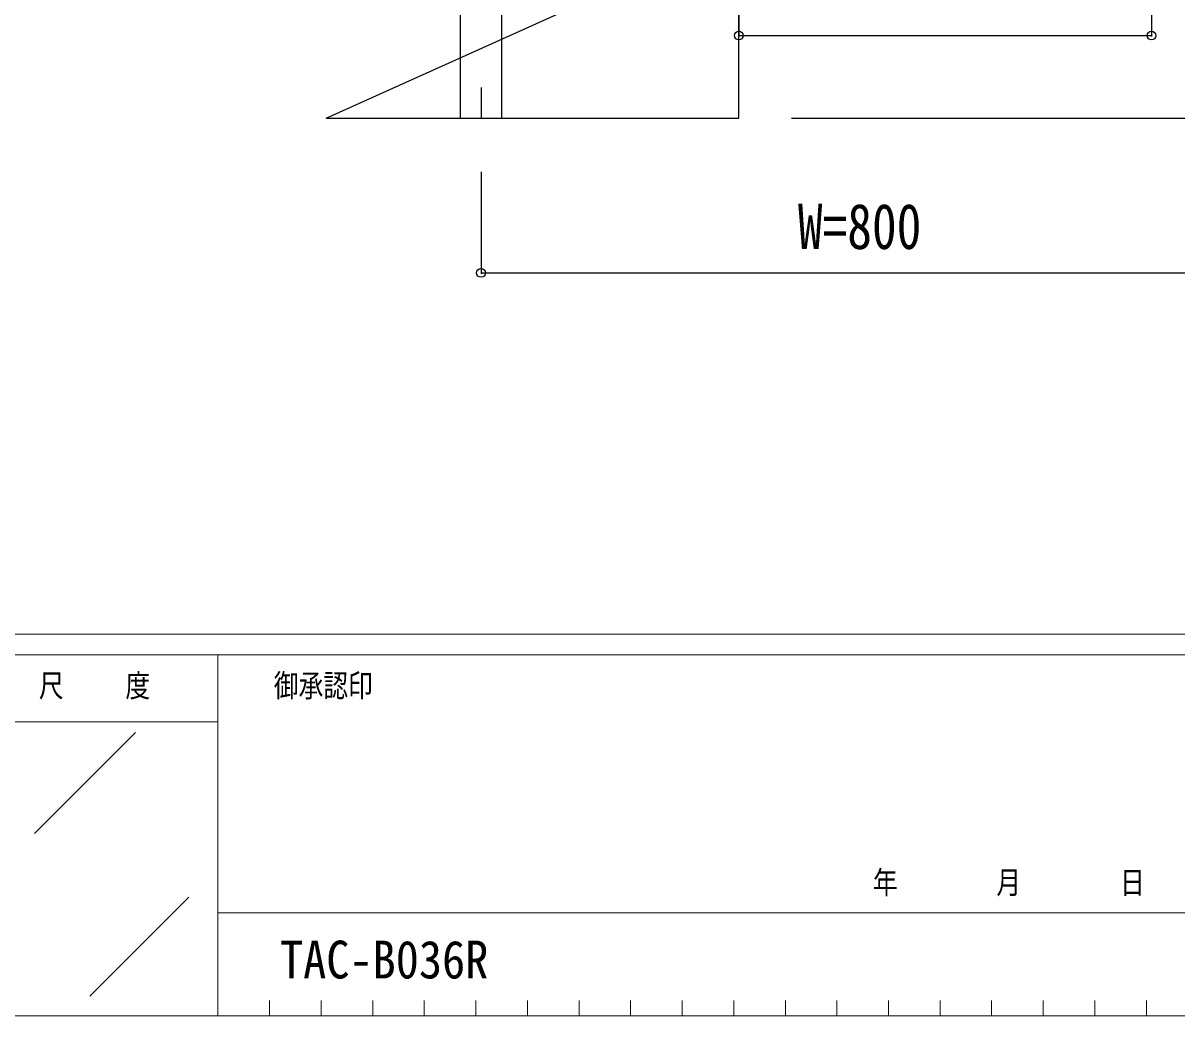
# Model space of a CAD drawing. Units: millimetres, scale not verified. Extents: x -4143 to 4140, y -2900 to 2898.
# Drawn here: x 2061 to 3180, y -2822 to -1860 of the extents above; entities that cross this region are included whole.
import ezdxf
from ezdxf.enums import TextEntityAlignment as Align

# ---------------------------------------------------------------- set-up
doc = ezdxf.new("R2010")
doc.units = ezdxf.units.MM
doc.header["$LTSCALE"] = 10
for name, color, linetype in [('0-1_USER1', 3, 'Continuous'), ('0-2_YKK_12', 2, 'Continuous'), ('0-3_YKK_A1', 4, 'Continuous'), ('0-4_YKK_D', 6, 'Continuous')]:
    doc.layers.add(name, color=color, linetype=linetype)
doc.layers.add('0-5_YKK_ZWAK', color=92, linetype='Continuous', lineweight=18)
doc.styles.add('ＭＳ ゴシック', font='')
doc.styles.get('ＭＳ ゴシック').set_extended_font_data('MS Gothic')

msp = doc.modelspace()

# ---------------------------------------------------------------- linework, layer by layer
at = {"layer": '0-2_YKK_12'}
msp.add_line((2504.89, -1922.84), (2504.89, -1952.5), dxfattribs=at)
at = {"layer": '0-3_YKK_A1'}
for p, q in [((2484.64, -1821.52), (2484.64, -1952.5)), ((2525.14, -1952.5), (2525.14, -1821.52))]:
    msp.add_line(p, q, dxfattribs=at)
for points in [[(2354.89, -1952.5), (3154.89, -1592.5), (3554.89, -1592.5)], [(2354.89, -1952.5), (2754.89, -1952.5), (2754.89, -1772.5)]]:
    msp.add_lwpolyline(points, dxfattribs=at)
at = {"layer": '0-4_YKK_D'}
for p, q in [((2754.89, -1824.5), (2754.89, -1873.5)), ((3154.89, -1823.5), (3154.89, -1873.5)), ((2754.89, -1872.5), (3154.89, -1872.5)), ((2805.89, -1952.5), (3705.89, -1952.5)), ((2504.89, -2004.5), (2504.89, -2103.5)), ((2504.89, -2102.5), (3304.89, -2102.5))]:
    msp.add_line(p, q, dxfattribs=at)
for centre in [(2754.89, -1872.5), (3154.89, -1872.5), (2504.89, -2102.5)]:
    msp.add_circle(centre, 4.25, dxfattribs=at)
at = {"layer": '0-5_YKK_ZWAK', "color": 7}
for p, q in [((3959.92, -2452.5), (-3840.08, -2452.5)), ((2249.92, -2472.5), (2049.92, -2472.5)), ((3282.42, -2472.5), (2249.92, -2472.5)), ((2249.92, -2472.5), (2249.92, -2822.5)), ((2249.92, -2722.5), (3282.42, -2722.5)), ((2049.92, -2822.5), (2249.92, -2822.5)), ((2249.92, -2822.5), (3282.42, -2822.5))]:
    msp.add_line(p, q, dxfattribs=at)
at = {"layer": '0-5_YKK_ZWAK'}
for p, q in [((2049.92, -2537.5), (2249.92, -2537.5)), ((2072, -2645.79), (2169.94, -2547.86)), ((2125.57, -2803.49), (2221.79, -2707.27)), ((2299.92, -2807.5), (2299.92, -2822.5)), ((2349.92, -2807.5), (2349.92, -2822.5)), ((2399.92, -2807.5), (2399.92, -2822.5)), ((2449.92, -2807.5), (2449.92, -2822.5)), ((2499.92, -2807.5), (2499.92, -2822.5)), ((2549.92, -2807.5), (2549.92, -2822.5)), ((2599.92, -2807.5), (2599.92, -2822.5)), ((2649.92, -2807.5), (2649.92, -2822.5)), ((2699.92, -2807.5), (2699.92, -2822.5)), ((2749.92, -2807.5), (2749.92, -2822.5)), ((2799.92, -2807.5), (2799.92, -2822.5)), ((2849.92, -2807.5), (2849.92, -2822.5)), ((2899.92, -2807.5), (2899.92, -2822.5)), ((2949.92, -2807.5), (2949.92, -2822.5)), ((2999.92, -2807.5), (2999.92, -2822.5)), ((3049.92, -2807.5), (3049.92, -2822.5)), ((3099.92, -2807.5), (3099.92, -2822.5)), ((3149.92, -2807.5), (3149.92, -2822.5))]:
    msp.add_line(p, q, dxfattribs=at)

# ---------------------------------------------------------------- texts
at = {"layer": '0-1_USER1', "style": 'ＭＳ ゴシック', "width": 0.9}
msp.add_text('TAC-B036R', height=36.66, dxfattribs=at).set_placement((2310.01, -2797.2), align=Align.BOTTOM_LEFT)
at = {"layer": '0-4_YKK_D', "style": 'ＭＳ ゴシック', "width": 0.8}
msp.add_text('W=800', height=43.99, dxfattribs=at).set_placement((2812.09, -2092.5), align=Align.BOTTOM_LEFT)
at = {"layer": '0-5_YKK_ZWAK', "color": 7, "style": 'ＭＳ ゴシック', "width": 0.8}
for s, p in [('尺     度', (2076.32, -2520)), ('御承認印', (2304.04, -2520)), ('年        月        日', (2884.81, -2710.71))]:
    msp.add_text(s, height=21.99, dxfattribs=at).set_placement(p, align=Align.BOTTOM_LEFT)

doc.saveas('drawing.dxf')
